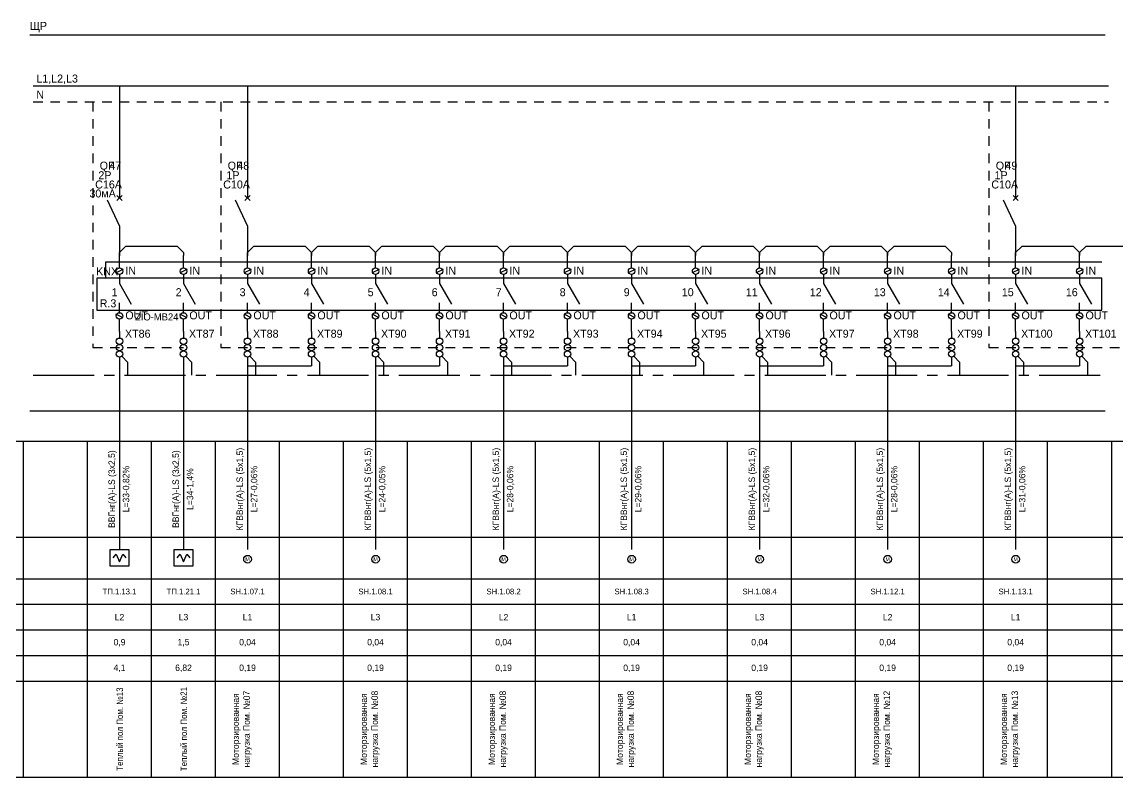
# Model space of a CAD drawing. Header units: millimetres. Extents: x 2497 to 11797, y 1522 to 1758.
# Drawn here: x 4876.7 to 5218.9, y 1522.5 to 1758.5 of the extents above; entities that cross this region are included whole.
import ezdxf
from ezdxf.enums import TextEntityAlignment as Align

# ---------------------------------------------------------------- set-up
doc = ezdxf.new("R2010")
doc.units = ezdxf.units.MM
doc.linetypes.add('CENTER2', pattern=[28.575, 19.05, -3.175, 3.175, -3.175])
doc.linetypes.add('JIS_02_0.7', pattern=[1.35, 0.75, -0.6])
for name, color, linetype in [('SX_BLOCKS', 7, 'Continuous'), ('SX_BOUND', 8, 'Continuous'), ('SX_KNX', 1, 'Continuous'), ('SX_LINES', 7, 'Continuous'), ('SX_N', 4, 'JIS_02_0.7'), ('SX_PE', 3, 'CENTER2'), ('SX_TABLE', 7, 'Continuous'), ('SX_TEXT', 7, 'Continuous')]:
    doc.layers.add(name, color=color, linetype=linetype)
doc.styles.add('UNC_GOST_Scheme', font='txt')

# ---------------------------------------------------------------- blocks, each defined once
blk = doc.blocks.new('SX_TCOL')
for p, q in [((-10, 105), (10, 105)), ((10, 0), (10, 105)), ((-10, 75), (10, 75)), ((-10, 62), (10, 62)), ((-10, 54), (10, 54)), ((-10, 46), (10, 46)), ((-10, 38), (10, 38)), ((-10, 30), (10, 30)), ((-10, 0), (10, 0))]:
    blk.add_line(p, q)
at = {"style": 'UNC_GOST_Scheme'}
for tag, p in [('CAB1', (-2.2, 90)), ('CAB2', (2.2, 90)), ('NAME1', (-3.4, 15)), ('NAME2', (0, 15)), ('NAME3', (3.4, 15))]:
    blk.add_attdef(tag, text='', height=2, rotation=90, dxfattribs=at).set_placement(p, align=Align.MIDDLE)
for tag, height, p in [('LINE', 1.8, (0, 58)), ('PH', 2, (0, 50)), ('POW', 2, (0, 42)), ('CUR', 2, (0, 34))]:
    blk.add_attdef(tag, text='', height=height, dxfattribs=at).set_placement(p, align=Align.MIDDLE)
blk = doc.blocks.new('SX_QF')
for p, q in [((0, -45), (-3.8, -36.9)), ((-0.8, -37.1), (0.8, -35.5)), ((-0.8, -35.5), (0.8, -37.1)), ((0, -45), (0, -54.3))]:
    blk.add_line(p, q)
at = {"style": 'UNC_GOST_Scheme'}
blk.add_text('QF', height=2.5, dxfattribs=at).set_placement((-6.2, -27.4))
for tag, p in [('N', (-3.2, -27.4)), ('P', (-6.6, -30.4)), ('MA', (-9.4, -36.1)), ('A', (-7.6, -33.3))]:
    blk.add_attdef(tag, p, '', height=2.5, dxfattribs=at)
blk = doc.blocks.new('SX_CH')
for p, q in [((0, 19.84), (0, 23.7)), ((1.1, 19.4), (-1.1, 18.28)), ((0, 17.84), (0, 14.96)), ((0, 14.96), (3.69, 8.57)), ((0, 5.86), (0, 8.96)), ((1.1, 4.3), (-1.1, 5.42)), ((0, 0), (0, 3.86))]:
    blk.add_line(p, q)
for centre in [(0, 18.84), (0, 4.86)]:
    blk.add_circle(centre, 1)
at = {"style": 'UNC_GOST_Scheme'}
for s, p in [('IN', (1.82, 17.78)), ('OUT', (1.82, 3.8))]:
    blk.add_text(s, height=2.5, dxfattribs=at).set_placement(p)
blk.add_attdef('CH', text='', height=2.5, dxfattribs=at).set_placement((-0.6, 11.02), align=Align.RIGHT)
blk = doc.blocks.new('SX_XT')
at = {"color": 30}
blk.add_circle((0, -1), 1, dxfattribs=at)
at = {"color": 5}
blk.add_circle((0, -3), 1, dxfattribs=at)
at = {"color": 3}
blk.add_circle((0, -5), 1, dxfattribs=at)
at = {"style": 'UNC_GOST_Scheme'}
blk.add_attdef('N', (1.7, 0.1), '', height=2.5, dxfattribs=at)
blk = doc.blocks.new('SX_U_HEAT')
for p, q in [((0, 6.5), (0, 2.5)), ((3, 2.5), (-3, 2.5)), ((-3, 2.5), (-3, -2.5)), ((-2, 0), (-1, 1.2)), ((-1, 1.2), (0, -1.2)), ((0, -1.2), (1, 1.2)), ((1, 1.2), (2, 0)), ((3, -2.5), (3, 2.5)), ((-3, -2.5), (3, -2.5))]:
    blk.add_line(p, q)
blk = doc.blocks.new('SX_U_M')
blk.add_circle((0, 0), 1.2)
at = {"style": 'UNC_GOST_Scheme'}
blk.add_text('M', height=1.2, dxfattribs=at).set_placement((0, 0), align=Align.MIDDLE)

msp = doc.modelspace()

# ---------------------------------------------------------------- linework, layer by layer
at = {"layer": 'SX_BOUND'}
for p, q in [((4879.18, 1754.46), (5215.18, 1754.46)), ((4879.18, 1636.96), (5215.18, 1636.96))]:
    msp.add_line(p, q, dxfattribs=at)
at = {"layer": 'SX_KNX'}
for p, q in [((4902.88, 1678.37), (4902.88, 1683.46)), ((4902.88, 1683.46), (5214.08, 1683.46))]:
    msp.add_line(p, q, dxfattribs=at)
at = {"layer": 'SX_LINES'}
for p, q in [((4880.18, 1738.51), (5216.18, 1738.51)), ((4907.18, 1738.51), (4907.18, 1703.4)), ((4947.18, 1738.51), (4947.18, 1703.4)), ((5187.18, 1738.51), (5187.18, 1703.4)), ((4907.18, 1686.42), (4909.18, 1688.42)), ((4909.18, 1688.42), (4925.18, 1688.42)), ((4925.18, 1688.42), (4927.18, 1686.42)), ((4947.18, 1686.42), (4949.18, 1688.42)), ((4949.18, 1688.42), (4965.18, 1688.42)), ((4965.18, 1688.42), (4967.18, 1686.42)), ((4967.18, 1686.42), (4969.18, 1688.42)), ((4969.18, 1688.42), (4985.18, 1688.42)), ((4985.18, 1688.42), (4987.18, 1686.42)), ((4987.18, 1686.42), (4989.18, 1688.42)), ((4989.18, 1688.42), (5005.18, 1688.42)), ((5005.18, 1688.42), (5007.18, 1686.42)), ((5007.18, 1686.42), (5009.18, 1688.42)), ((5009.18, 1688.42), (5025.18, 1688.42)), ((5025.18, 1688.42), (5027.18, 1686.42)), ((5027.18, 1686.42), (5029.18, 1688.42)), ((5029.18, 1688.42), (5045.18, 1688.42)), ((5045.18, 1688.42), (5047.18, 1686.42)), ((5047.18, 1686.42), (5049.18, 1688.42)), ((5049.18, 1688.42), (5065.18, 1688.42)), ((5065.18, 1688.42), (5067.18, 1686.42)), ((5067.18, 1686.42), (5069.18, 1688.42)), ((5069.18, 1688.42), (5085.18, 1688.42)), ((5085.18, 1688.42), (5087.18, 1686.42)), ((5087.18, 1686.42), (5089.18, 1688.42)), ((5089.18, 1688.42), (5105.18, 1688.42)), ((5105.18, 1688.42), (5107.18, 1686.42)), ((5107.18, 1686.42), (5109.18, 1688.42)), ((5109.18, 1688.42), (5125.18, 1688.42)), ((5125.18, 1688.42), (5127.18, 1686.42)), ((5127.18, 1686.42), (5129.18, 1688.42)), ((5129.18, 1688.42), (5145.18, 1688.42)), ((5145.18, 1688.42), (5147.18, 1686.42)), ((5147.18, 1686.42), (5149.18, 1688.42)), ((5149.18, 1688.42), (5165.18, 1688.42)), ((5165.18, 1688.42), (5167.18, 1686.42)), ((5187.18, 1686.42), (5189.18, 1688.42)), ((5189.18, 1688.42), (5205.18, 1688.42)), ((5205.18, 1688.42), (5207.18, 1686.42)), ((5207.18, 1686.42), (5209.18, 1688.42)), ((5209.18, 1688.42), (5245.18, 1688.42)), ((4907.18, 1685.42), (4907.18, 1686.42)), ((4927.18, 1686.42), (4927.18, 1685.42)), ((4947.18, 1685.42), (4947.18, 1686.42)), ((4967.18, 1686.42), (4967.18, 1685.42)), ((4967.18, 1685.42), (4967.18, 1686.42)), ((4987.18, 1686.42), (4987.18, 1685.42)), ((4987.18, 1685.42), (4987.18, 1686.42)), ((5007.18, 1686.42), (5007.18, 1685.42)), ((5007.18, 1685.42), (5007.18, 1686.42)), ((5027.18, 1686.42), (5027.18, 1685.42)), ((5027.18, 1685.42), (5027.18, 1686.42)), ((5047.18, 1686.42), (5047.18, 1685.42)), ((5047.18, 1685.42), (5047.18, 1686.42)), ((5067.18, 1686.42), (5067.18, 1685.42)), ((5067.18, 1685.42), (5067.18, 1686.42)), ((5087.18, 1686.42), (5087.18, 1685.42)), ((5087.18, 1685.42), (5087.18, 1686.42)), ((5107.18, 1686.42), (5107.18, 1685.42)), ((5107.18, 1685.42), (5107.18, 1686.42)), ((5127.18, 1686.42), (5127.18, 1685.42)), ((5127.18, 1685.42), (5127.18, 1686.42)), ((5147.18, 1686.42), (5147.18, 1685.42)), ((5147.18, 1685.42), (5147.18, 1686.42)), ((5167.18, 1686.42), (5167.18, 1685.42)), ((5187.18, 1685.42), (5187.18, 1686.42)), ((5207.18, 1686.42), (5207.18, 1685.42)), ((5207.18, 1685.42), (5207.18, 1686.42)), ((5214.08, 1678.37), (4900.08, 1678.37)), ((4900.08, 1678.37), (4900.08, 1668.37)), ((5214.08, 1668.37), (5214.08, 1678.37)), ((4900.08, 1668.37), (5214.08, 1668.37)), ((4907.18, 1661.72), (4907.18, 1659.68)), ((4927.18, 1661.72), (4927.18, 1659.68)), ((4947.18, 1661.72), (4947.18, 1659.68)), ((4967.18, 1661.72), (4967.18, 1659.68)), ((4987.18, 1661.72), (4987.18, 1659.68)), ((5007.18, 1661.72), (5007.18, 1659.68)), ((5027.18, 1661.72), (5027.18, 1659.68)), ((5047.18, 1661.72), (5047.18, 1659.68)), ((5067.18, 1661.72), (5067.18, 1659.68)), ((5087.18, 1661.72), (5087.18, 1659.68)), ((5107.18, 1661.72), (5107.18, 1659.68)), ((5127.18, 1661.72), (5127.18, 1659.68)), ((5147.18, 1661.72), (5147.18, 1659.68)), ((5167.18, 1661.72), (5167.18, 1659.68)), ((5187.18, 1661.72), (5187.18, 1659.68)), ((5207.18, 1661.72), (5207.18, 1659.68)), ((4907.18, 1653.68), (4907.18, 1597.46)), ((4927.18, 1653.68), (4927.18, 1597.46)), ((4947.18, 1653.68), (4947.18, 1593.56)), ((4967.18, 1653.68), (4967.18, 1650.96)), ((4987.18, 1653.68), (4987.18, 1593.56)), ((5007.18, 1653.68), (5007.18, 1650.96)), ((5027.18, 1653.68), (5027.18, 1593.56)), ((5047.18, 1653.68), (5047.18, 1650.96)), ((5067.18, 1653.68), (5067.18, 1593.56)), ((5087.18, 1653.68), (5087.18, 1650.96)), ((5107.18, 1653.68), (5107.18, 1593.56)), ((5127.18, 1653.68), (5127.18, 1650.96)), ((5147.18, 1653.68), (5147.18, 1593.56)), ((5167.18, 1653.68), (5167.18, 1650.96)), ((5187.18, 1653.68), (5187.18, 1593.56)), ((5207.18, 1653.68), (5207.18, 1650.96)), ((4947.18, 1650.96), (4967.18, 1650.96)), ((4987.18, 1650.96), (5007.18, 1650.96)), ((5027.18, 1650.96), (5047.18, 1650.96)), ((5067.18, 1650.96), (5087.18, 1650.96)), ((5107.18, 1650.96), (5127.18, 1650.96)), ((5147.18, 1650.96), (5167.18, 1650.96)), ((5187.18, 1650.96), (5207.18, 1650.96))]:
    msp.add_line(p, q, dxfattribs=at)
at = {"layer": 'SX_N', "ltscale": 4}
for p, q in [((4880.18, 1733.51), (5216.18, 1733.51)), ((4898.82, 1733.51), (4898.82, 1656.68)), ((4938.82, 1733.51), (4938.82, 1656.68)), ((5178.82, 1733.51), (5178.82, 1656.68)), ((4898.82, 1656.68), (4927.18, 1656.68)), ((4938.82, 1656.68), (5167.18, 1656.68)), ((5178.82, 1656.68), (5387.18, 1656.68))]:
    msp.add_line(p, q, dxfattribs=at)
at = {"layer": 'SX_PE'}
for p, q in [((4907.88, 1653.98), (4909.68, 1652.18)), ((4927.88, 1653.98), (4929.68, 1652.18)), ((4947.88, 1653.98), (4949.68, 1652.18)), ((4967.88, 1653.98), (4969.68, 1652.18)), ((4987.88, 1653.98), (4989.68, 1652.18)), ((5007.88, 1653.98), (5009.68, 1652.18)), ((5027.88, 1653.98), (5029.68, 1652.18)), ((5047.88, 1653.98), (5049.68, 1652.18)), ((5067.88, 1653.98), (5069.68, 1652.18)), ((5087.88, 1653.98), (5089.68, 1652.18)), ((5107.88, 1653.98), (5109.68, 1652.18)), ((5127.88, 1653.98), (5129.68, 1652.18)), ((5147.88, 1653.98), (5149.68, 1652.18)), ((5167.88, 1653.98), (5169.68, 1652.18)), ((5187.88, 1653.98), (5189.68, 1652.18)), ((5207.88, 1653.98), (5209.68, 1652.18)), ((4909.68, 1652.18), (4909.68, 1648.06)), ((4929.68, 1652.18), (4929.68, 1648.06)), ((4949.68, 1652.18), (4949.68, 1648.06)), ((4969.68, 1652.18), (4969.68, 1648.06)), ((4989.68, 1652.18), (4989.68, 1648.06)), ((5009.68, 1652.18), (5009.68, 1648.06)), ((5029.68, 1652.18), (5029.68, 1648.06)), ((5049.68, 1652.18), (5049.68, 1648.06)), ((5069.68, 1652.18), (5069.68, 1648.06)), ((5089.68, 1652.18), (5089.68, 1648.06)), ((5109.68, 1652.18), (5109.68, 1648.06)), ((5129.68, 1652.18), (5129.68, 1648.06)), ((5149.68, 1652.18), (5149.68, 1648.06)), ((5169.68, 1652.18), (5169.68, 1648.06)), ((5189.68, 1652.18), (5189.68, 1648.06)), ((5209.68, 1652.18), (5209.68, 1648.06)), ((4880.18, 1648.06), (5216.18, 1648.06))]:
    msp.add_line(p, q, dxfattribs=at)

# ---------------------------------------------------------------- block references
at = {"layer": 'SX_BLOCKS'}
for name, p, values in [('SX_QF', (4907.18, 1739.7), {'N': '47', 'P': '2P', 'A': 'С16А', 'MA': '30мА'}), ('SX_QF', (4947.18, 1739.7), {'N': '48', 'P': '1P', 'A': 'С10А'}), ('SX_QF', (5187.18, 1739.7), {'N': '49', 'P': '1P', 'A': 'С10А'}), ('SX_CH', (4907.18, 1661.72), {'CH': '1'}), ('SX_CH', (4927.18, 1661.72), {'CH': '2'}), ('SX_CH', (4947.18, 1661.72), {'CH': '3'}), ('SX_CH', (4967.18, 1661.72), {'CH': '4'}), ('SX_CH', (4987.18, 1661.72), {'CH': '5'}), ('SX_CH', (5007.18, 1661.72), {'CH': '6'}), ('SX_CH', (5027.18, 1661.72), {'CH': '7'}), ('SX_CH', (5047.18, 1661.72), {'CH': '8'}), ('SX_CH', (5067.18, 1661.72), {'CH': '9'}), ('SX_CH', (5087.18, 1661.72), {'CH': '10'}), ('SX_CH', (5107.18, 1661.72), {'CH': '11'}), ('SX_CH', (5127.18, 1661.72), {'CH': '12'}), ('SX_CH', (5147.18, 1661.72), {'CH': '13'}), ('SX_CH', (5167.18, 1661.72), {'CH': '14'}), ('SX_CH', (5187.18, 1661.72), {'CH': '15'}), ('SX_CH', (5207.18, 1661.72), {'CH': '16'}), ('SX_XT', (4907.18, 1659.68), {'N': 'XT86'}), ('SX_XT', (4927.18, 1659.68), {'N': 'XT87'}), ('SX_XT', (4947.18, 1659.68), {'N': 'XT88'}), ('SX_XT', (4967.18, 1659.68), {'N': 'XT89'}), ('SX_XT', (4987.18, 1659.68), {'N': 'XT90'}), ('SX_XT', (5007.18, 1659.68), {'N': 'XT91'}), ('SX_XT', (5027.18, 1659.68), {'N': 'XT92'}), ('SX_XT', (5047.18, 1659.68), {'N': 'XT93'}), ('SX_XT', (5067.18, 1659.68), {'N': 'XT94'}), ('SX_XT', (5087.18, 1659.68), {'N': 'XT95'}), ('SX_XT', (5107.18, 1659.68), {'N': 'XT96'}), ('SX_XT', (5127.18, 1659.68), {'N': 'XT97'}), ('SX_XT', (5147.18, 1659.68), {'N': 'XT98'}), ('SX_XT', (5167.18, 1659.68), {'N': 'XT99'}), ('SX_XT', (5187.18, 1659.68), {'N': 'XT100'}), ('SX_XT', (5207.18, 1659.68), {'N': 'XT101'})]:
    msp.add_blockref(name, p, dxfattribs=at).add_auto_attribs(values)
at = {"layer": 'SX_BLOCKS', "color": 244, "true_color": 0x991b1e}
for name, p in [('SX_U_HEAT', (4907.18, 1590.96)), ('SX_U_HEAT', (4927.18, 1590.96)), ('SX_U_M', (4947.18, 1590.56)), ('SX_U_M', (4987.18, 1590.56)), ('SX_U_M', (5027.18, 1590.56)), ('SX_U_M', (5067.18, 1590.56)), ('SX_U_M', (5107.18, 1590.56)), ('SX_U_M', (5147.18, 1590.56)), ('SX_U_M', (5187.18, 1590.56))]:
    msp.add_blockref(name, p, dxfattribs=at)
at = {"layer": 'SX_TABLE'}
for p in [(4867.18, 1522.46), (4887.18, 1522.46), (4967.18, 1522.46), (5007.18, 1522.46), (5047.18, 1522.46), (5087.18, 1522.46), (5127.18, 1522.46), (5167.18, 1522.46), (5207.18, 1522.46), (5227.18, 1522.46)]:
    msp.add_blockref('SX_TCOL', p, dxfattribs=at)
ref = msp.add_blockref('SX_TCOL', (4907.18, 1522.46), dxfattribs=at)
ref.add_attrib('NAME2', 'Теплый пол Пом. №13', dxfattribs={"layer": '0', "height": 2, "rotation": 90, "style": 'UNC_GOST_Scheme', "width": 0.925592}).set_placement((4907.18, 1537.46), align=Align.MIDDLE)
ref.add_attrib('CUR', '4,1', dxfattribs={"layer": '0', "height": 2, "style": 'UNC_GOST_Scheme'}).set_placement((4907.18, 1556.46), align=Align.MIDDLE)
ref.add_attrib('POW', '0,9', dxfattribs={"layer": '0', "height": 2, "style": 'UNC_GOST_Scheme'}).set_placement((4907.18, 1564.46), align=Align.MIDDLE)
ref.add_attrib('PH', 'L2', dxfattribs={"layer": '0', "height": 2, "style": 'UNC_GOST_Scheme'}).set_placement((4907.18, 1572.46), align=Align.MIDDLE)
ref.add_attrib('LINE', 'ТП.1.13.1', dxfattribs={"layer": '0', "height": 1.8, "style": 'UNC_GOST_Scheme'}).set_placement((4907.18, 1580.46), align=Align.MIDDLE)
ref.add_attrib('CAB1', 'ВВГнг(А)-LS (3х2,5)', dxfattribs={"layer": '0', "height": 2, "rotation": 90, "style": 'UNC_GOST_Scheme'}).set_placement((4904.98, 1612.46), align=Align.MIDDLE)
ref.add_attrib('CAB2', 'L=33-0,82%', dxfattribs={"layer": '0', "height": 2, "rotation": 90, "style": 'UNC_GOST_Scheme'}).set_placement((4909.38, 1612.46), align=Align.MIDDLE)
ref = msp.add_blockref('SX_TCOL', (4927.18, 1522.46), dxfattribs=at)
ref.add_attrib('NAME2', 'Теплый пол Пом. №21', dxfattribs={"layer": '0', "height": 2, "rotation": 90, "style": 'UNC_GOST_Scheme', "width": 0.938007}).set_placement((4927.18, 1537.46), align=Align.MIDDLE)
ref.add_attrib('CUR', '6,82', dxfattribs={"layer": '0', "height": 2, "style": 'UNC_GOST_Scheme'}).set_placement((4927.18, 1556.46), align=Align.MIDDLE)
ref.add_attrib('POW', '1,5', dxfattribs={"layer": '0', "height": 2, "style": 'UNC_GOST_Scheme'}).set_placement((4927.18, 1564.46), align=Align.MIDDLE)
ref.add_attrib('PH', 'L3', dxfattribs={"layer": '0', "height": 2, "style": 'UNC_GOST_Scheme'}).set_placement((4927.18, 1572.46), align=Align.MIDDLE)
ref.add_attrib('LINE', 'ТП.1.21.1', dxfattribs={"layer": '0', "height": 1.8, "style": 'UNC_GOST_Scheme'}).set_placement((4927.18, 1580.46), align=Align.MIDDLE)
ref.add_attrib('CAB1', 'ВВГнг(А)-LS (3х2,5)', dxfattribs={"layer": '0', "height": 2, "rotation": 90, "style": 'UNC_GOST_Scheme'}).set_placement((4924.98, 1612.46), align=Align.MIDDLE)
ref.add_attrib('CAB2', 'L=34-1,4%', dxfattribs={"layer": '0', "height": 2, "rotation": 90, "style": 'UNC_GOST_Scheme'}).set_placement((4929.38, 1612.46), align=Align.MIDDLE)
for p, values in [((4947.18, 1522.46), {'NAME1': 'Моторзированная', 'NAME2': 'нагрузка Пом. №07', 'CUR': '0,19', 'POW': '0,04', 'PH': 'L1', 'LINE': 'SH.1.07.1', 'CAB1': 'КГВВнг(А)-LS (5х1,5)', 'CAB2': 'L=27-0,06%'}), ((4987.18, 1522.46), {'NAME1': 'Моторзированная', 'NAME2': 'нагрузка Пом. №08', 'CUR': '0,19', 'POW': '0,04', 'PH': 'L3', 'LINE': 'SH.1.08.1', 'CAB1': 'КГВВнг(А)-LS (5х1,5)', 'CAB2': 'L=24-0,05%'}), ((5027.18, 1522.46), {'NAME1': 'Моторзированная', 'NAME2': 'нагрузка Пом. №08', 'CUR': '0,19', 'POW': '0,04', 'PH': 'L2', 'LINE': 'SH.1.08.2', 'CAB1': 'КГВВнг(А)-LS (5х1,5)', 'CAB2': 'L=28-0,06%'}), ((5067.18, 1522.46), {'NAME1': 'Моторзированная', 'NAME2': 'нагрузка Пом. №08', 'CUR': '0,19', 'POW': '0,04', 'PH': 'L1', 'LINE': 'SH.1.08.3', 'CAB1': 'КГВВнг(А)-LS (5х1,5)', 'CAB2': 'L=29-0,06%'}), ((5107.18, 1522.46), {'NAME1': 'Моторзированная', 'NAME2': 'нагрузка Пом. №08', 'CUR': '0,19', 'POW': '0,04', 'PH': 'L3', 'LINE': 'SH.1.08.4', 'CAB1': 'КГВВнг(А)-LS (5х1,5)', 'CAB2': 'L=32-0,06%'}), ((5147.18, 1522.46), {'NAME1': 'Моторзированная', 'NAME2': 'нагрузка Пом. №12', 'CUR': '0,19', 'POW': '0,04', 'PH': 'L2', 'LINE': 'SH.1.12.1', 'CAB1': 'КГВВнг(А)-LS (5х1,5)', 'CAB2': 'L=28-0,06%'}), ((5187.18, 1522.46), {'NAME1': 'Моторзированная', 'NAME2': 'нагрузка Пом. №13', 'CUR': '0,19', 'POW': '0,04', 'PH': 'L1', 'LINE': 'SH.1.13.1', 'CAB1': 'КГВВнг(А)-LS (5х1,5)', 'CAB2': 'L=31-0,06%'})]:
    msp.add_blockref('SX_TCOL', p, dxfattribs=at).add_auto_attribs(values)

# ---------------------------------------------------------------- texts
at = {"layer": 'SX_KNX', "style": 'UNC_GOST_Scheme'}
for s, height, p in [('KNX', 2.5, (4899.88, 1679.27)), ('R.3', 2.5, (4900.98, 1669.27)), ('ZIO-MB24', 2.2, (4912.03, 1665.17))]:
    msp.add_text(s, height=height, dxfattribs=at).set_placement(p)
at = {"layer": 'SX_TEXT', "style": 'UNC_GOST_Scheme'}
for s, p in [('ЩР', (4879.18, 1755.96)), ('L1,L2,L3', (4881.18, 1739.51)), ('N', (4881.18, 1734.51))]:
    msp.add_text(s, height=2.5, dxfattribs=at).set_placement(p)

doc.saveas('drawing.dxf')
